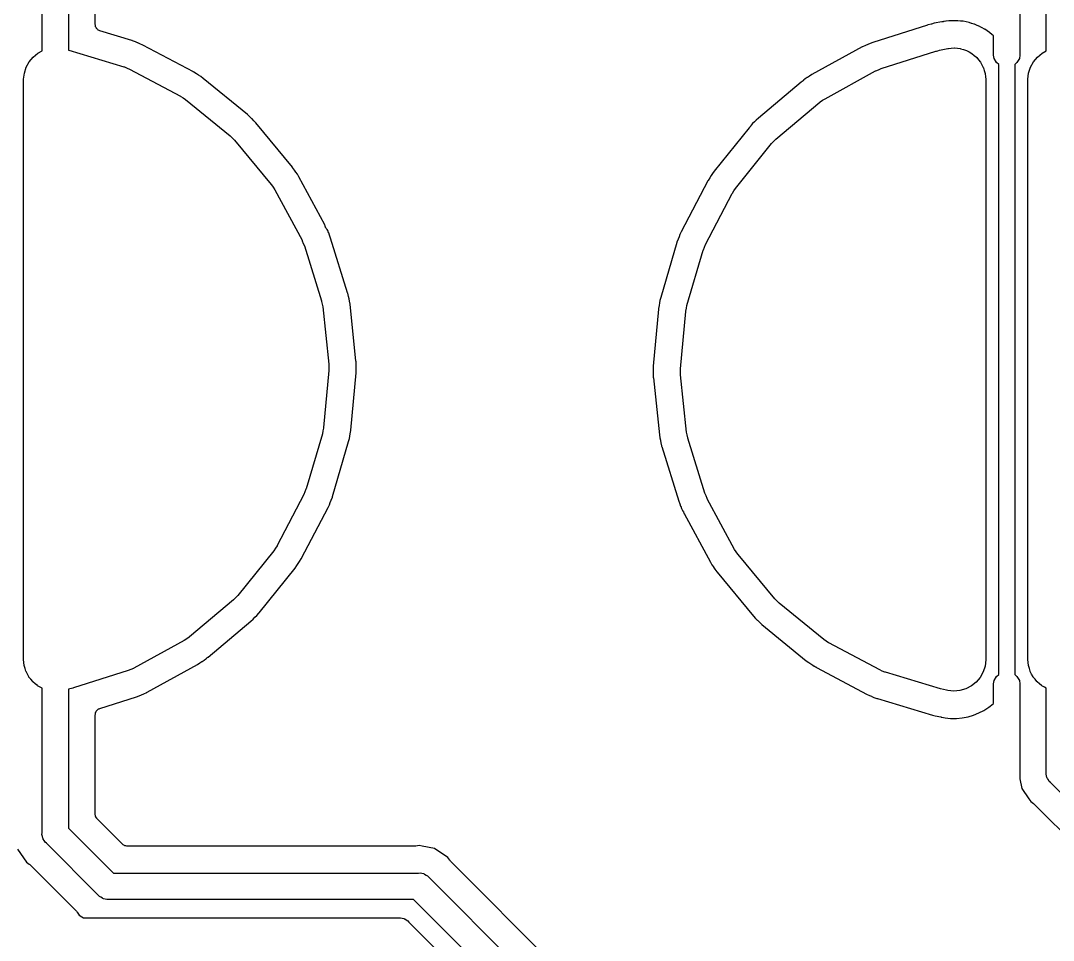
# Model space of a CAD drawing. Extents: x 40 to 174, y -137 to -40.
# Drawn here: x 101.94 to 121.53, y -98.93 to -81.48 of the extents above; entities that cross this region are included whole.
import ezdxf

# ---------------------------------------------------------------- set-up
doc = ezdxf.new("R2010")
doc.units = 0
doc.header["$MEASUREMENT"] = 0
doc.layers.add('BLACK', color=7, linetype='CONTINUOUS')

msp = doc.modelspace()

# ---------------------------------------------------------------- linework, layer by layer
at = {"layer": 'BLACK', "linetype": 'CONTINUOUS'}
for p, q in [((102.85, -79.3109), (102.85, -82.0401)), ((102.35, -82.0569), (102.35, -79.4036)), ((103.358, -81.5545), (103.358, -79.3872)), ((121.4, -82.0569), (121.4, -79.8532)), ((120.9, -80.4359), (120.9, -82.1369)), ((119.462, -81.4964), (119.452, -81.4984)), ((119.463, -81.4963), (119.462, -81.4963)), ((119.462, -81.4963), (119.462, -81.4964)), ((119.462, -81.4964), (119.462, -81.4964)), ((119.496, -81.4917), (119.463, -81.4963)), ((119.502, -81.4908), (119.496, -81.4917)), ((119.496, -81.4917), (119.496, -81.4917)), ((119.496, -81.4917), (119.496, -81.4917)), ((119.553, -81.4867), (119.502, -81.4908)), ((119.554, -81.4866), (119.553, -81.4865)), ((119.553, -81.4865), (119.553, -81.4867)), ((119.601, -81.4823), (119.554, -81.4866)), ((119.602, -81.4823), (119.601, -81.4823)), ((119.604, -81.482), (119.602, -81.4823)), ((119.605, -81.4819), (119.604, -81.482)), ((119.662, -81.4827), (119.605, -81.4819)), ((119.663, -81.4827), (119.662, -81.4826)), ((119.662, -81.4826), (119.662, -81.4827)), ((119.719, -81.4831), (119.663, -81.4827)), ((119.721, -81.4833), (119.719, -81.4831)), ((119.722, -81.4836), (119.721, -81.4833)), ((119.723, -81.4836), (119.722, -81.4836)), ((119.771, -81.4889), (119.723, -81.4836)), ((119.772, -81.489), (119.771, -81.4889)), ((119.771, -81.4889), (119.771, -81.4889)), ((119.819, -81.494), (119.772, -81.489)), ((119.82, -81.4943), (119.819, -81.494)), ((119.822, -81.4943), (119.82, -81.4943)), ((119.823, -81.4945), (119.822, -81.4943)), ((119.879, -81.5063), (119.823, -81.4945)), ((103.361, -81.5689), (103.358, -81.5545)), ((103.361, -81.5836), (103.361, -81.5689)), ((103.364, -81.5905), (103.361, -81.5836)), ((103.366, -81.598), (103.364, -81.5905)), ((103.373, -81.6106), (103.366, -81.598)), ((103.379, -81.6241), (103.373, -81.6106)), ((103.384, -81.6296), (103.379, -81.6241)), ((103.388, -81.6362), (103.384, -81.6296)), ((103.399, -81.6456), (103.388, -81.6362)), ((103.409, -81.6562), (103.399, -81.6456)), ((103.416, -81.6597), (103.409, -81.6562)), ((103.421, -81.6645), (103.416, -81.6597)), ((103.435, -81.6695), (103.421, -81.6645)), ((103.448, -81.6761), (103.435, -81.6695)), ((104.054, -81.8588), (103.448, -81.6761)), ((119.148, -81.5642), (118.111, -81.8932)), ((119.152, -81.5629), (119.148, -81.5642)), ((119.157, -81.5615), (119.152, -81.5629)), ((119.215, -81.5467), (119.157, -81.5615)), ((119.218, -81.546), (119.215, -81.5466)), ((119.215, -81.5466), (119.215, -81.5467)), ((119.219, -81.5459), (119.218, -81.5459)), ((119.218, -81.5459), (119.218, -81.546)), ((119.274, -81.5322), (119.219, -81.5459)), ((119.416, -81.5041), (119.274, -81.5322)), ((119.419, -81.5046), (119.416, -81.5041)), ((119.43, -81.5025), (119.419, -81.5046)), ((119.441, -81.5023), (119.43, -81.5025)), ((119.452, -81.4984), (119.441, -81.5023)), ((119.441, -81.5023), (119.441, -81.5023)), ((119.88, -81.5065), (119.879, -81.5063)), ((119.879, -81.5063), (119.879, -81.5063)), ((119.935, -81.5178), (119.88, -81.5065)), ((119.936, -81.5183), (119.935, -81.5178)), ((119.938, -81.5189), (119.936, -81.5183)), ((119.939, -81.5191), (119.938, -81.5189)), ((119.984, -81.5335), (119.939, -81.5191)), ((119.985, -81.5336), (119.984, -81.5335)), ((119.985, -81.5338), (119.985, -81.5336)), ((120.03, -81.5479), (119.985, -81.5338)), ((120.032, -81.5484), (120.03, -81.5479)), ((120.033, -81.5487), (120.032, -81.5484)), ((120.035, -81.5492), (120.033, -81.5487)), ((120.087, -81.5715), (120.035, -81.5492)), ((120.087, -81.5716), (120.087, -81.5715)), ((120.088, -81.5719), (120.087, -81.5716)), ((120.139, -81.5936), (120.088, -81.5719)), ((120.141, -81.5945), (120.139, -81.5936)), ((120.142, -81.5954), (120.141, -81.5945)), ((120.143, -81.5958), (120.142, -81.5954)), ((120.185, -81.6188), (120.143, -81.5958)), ((120.185, -81.619), (120.185, -81.6188)), ((120.186, -81.6193), (120.185, -81.619)), ((120.228, -81.6418), (120.186, -81.6193)), ((120.229, -81.6425), (120.228, -81.6418)), ((120.23, -81.6431), (120.229, -81.6425)), ((120.232, -81.644), (120.23, -81.6431)), ((120.278, -81.6758), (120.232, -81.644)), ((120.278, -81.676), (120.278, -81.6758)), ((120.279, -81.6763), (120.278, -81.676)), ((120.325, -81.7079), (120.279, -81.6763)), ((104.057, -81.8599), (104.054, -81.8588)), ((104.062, -81.8613), (104.057, -81.8599)), ((104.119, -81.8825), (104.062, -81.8613)), ((104.162, -81.9008), (104.119, -81.8825)), ((120.327, -81.7091), (120.325, -81.7079)), ((120.328, -81.7101), (120.327, -81.7091)), ((120.329, -81.7108), (120.328, -81.7101)), ((120.365, -81.7413), (120.329, -81.7108)), ((120.366, -81.7415), (120.365, -81.7413)), ((120.366, -81.7419), (120.366, -81.7415)), ((120.4, -81.77), (120.366, -81.7419)), ((120.4, -82.1369), (120.4, -81.77)), ((102.271, -82.0979), (102.35, -82.0569)), ((102.85, -82.0401), (102.859, -82.0418)), ((102.859, -82.0418), (103.903, -82.357)), ((104.163, -81.901), (104.162, -81.9008)), ((104.164, -81.9015), (104.163, -81.901)), ((104.207, -81.9193), (104.164, -81.9015)), ((104.258, -81.9436), (104.207, -81.9193)), ((105.219, -82.4542), (104.258, -81.9436)), ((117.907, -81.9803), (116.954, -82.5044)), ((117.911, -81.9784), (117.907, -81.9803)), ((117.915, -81.9761), (117.911, -81.9784)), ((117.97, -81.9499), (117.915, -81.9761)), ((118.013, -81.9321), (117.97, -81.9499)), ((118.014, -81.9316), (118.013, -81.9321)), ((118.015, -81.9314), (118.014, -81.9316)), ((118.058, -81.9131), (118.015, -81.9314)), ((118.111, -81.8932), (118.058, -81.9131)), ((118.266, -82.3902), (119.306, -82.0602)), ((119.306, -82.0602), (119.314, -82.0577)), ((119.314, -82.0577), (119.343, -82.052)), ((119.343, -82.052), (119.371, -82.0434)), ((119.371, -82.0434), (119.534, -82.0113)), ((119.534, -82.0113), (119.537, -82.0107)), ((119.537, -82.0107), (119.538, -82.0106)), ((119.538, -82.0106), (119.542, -82.0098)), ((119.538, -82.0106), (119.538, -82.0106)), ((119.542, -82.0098), (119.598, -82.0051)), ((119.598, -82.0051), (119.654, -82)), ((119.654, -82), (119.657, -82.0003)), ((119.657, -82.0003), (119.659, -82.0001)), ((119.659, -82.0001), (119.715, -82.0064)), ((119.715, -82.0064), (119.771, -82.0123)), ((119.771, -82.0123), (119.773, -82.0129)), ((119.773, -82.0129), (119.775, -82.0132)), ((119.775, -82.0132), (119.829, -82.0303)), ((119.829, -82.0303), (119.883, -82.0469)), ((119.883, -82.0469), (119.885, -82.048)), ((119.885, -82.048), (119.887, -82.0487)), ((119.887, -82.0487), (119.936, -82.0758)), ((119.936, -82.0758), (119.986, -82.1026)), ((121.321, -82.0979), (121.4, -82.0569)), ((102.049, -82.3636), (102.105, -82.261)), ((102.105, -82.261), (102.18, -82.1713)), ((102.18, -82.1713), (102.271, -82.0979)), ((119.986, -82.1026), (119.987, -82.1041)), ((119.987, -82.1041), (119.989, -82.1052)), ((119.989, -82.1052), (120.032, -82.1413)), ((120.032, -82.1413), (120.076, -82.1772)), ((120.076, -82.1772), (120.077, -82.179)), ((120.077, -82.179), (120.079, -82.1805)), ((120.079, -82.1805), (120.114, -82.2243)), ((120.114, -82.2243), (120.15, -82.268)), ((120.15, -82.268), (120.151, -82.27)), ((120.151, -82.27), (120.152, -82.2719)), ((120.152, -82.2719), (120.178, -82.3216)), ((120.411, -82.2019), (120.4, -82.1369)), ((120.456, -82.2782), (120.411, -82.2019)), ((120.5, -82.3156), (120.456, -82.2782)), ((120.844, -82.2782), (120.8, -82.3156)), ((120.889, -82.2019), (120.844, -82.2782)), ((120.9, -82.1369), (120.889, -82.2019)), ((121.099, -82.3636), (121.155, -82.261)), ((121.155, -82.261), (121.23, -82.1713)), ((121.23, -82.1713), (121.321, -82.0979)), ((102, -82.5916), (102.013, -82.4753)), ((102.013, -82.4753), (102.049, -82.3636)), ((103.903, -82.357), (103.911, -82.3595)), ((103.911, -82.3595), (103.961, -82.381)), ((103.961, -82.381), (104.011, -82.4017)), ((104.011, -82.4017), (104.975, -82.9138)), ((105.222, -82.456), (105.219, -82.4542)), ((105.227, -82.4583), (105.222, -82.456)), ((105.279, -82.4902), (105.227, -82.4583)), ((117.202, -82.962), (118.158, -82.4363)), ((118.158, -82.4363), (118.166, -82.4323)), ((118.166, -82.4323), (118.216, -82.4116)), ((118.216, -82.4116), (118.266, -82.3902)), ((120.178, -82.3216), (120.205, -82.3714)), ((120.205, -82.3714), (120.205, -82.3736)), ((120.205, -82.3736), (120.206, -82.3757)), ((120.206, -82.3757), (120.222, -82.4295)), ((120.222, -82.4295), (120.239, -82.4835)), ((120.5, -88.1131), (120.5, -82.3156)), ((120.8, -82.3156), (120.8, -93.8844)), ((121.05, -82.5916), (121.063, -82.4753)), ((121.063, -82.4753), (121.099, -82.3636)), ((102, -82.6), (102, -82.5916)), ((102, -93.6), (102, -82.6)), ((105.317, -82.5165), (105.279, -82.4902)), ((105.318, -82.5169), (105.317, -82.5165)), ((105.319, -82.5175), (105.318, -82.5169)), ((105.358, -82.5433), (105.319, -82.5175)), ((105.404, -82.5772), (105.358, -82.5433)), ((106.247, -83.2646), (105.404, -82.5772)), ((116.752, -82.6458), (115.938, -83.3289)), ((116.755, -82.6446), (116.752, -82.6458)), ((116.763, -82.6379), (116.755, -82.6446)), ((116.772, -82.6328), (116.763, -82.6379)), ((116.775, -82.63), (116.772, -82.6328)), ((116.783, -82.6214), (116.775, -82.63)), ((116.792, -82.6141), (116.783, -82.6214)), ((116.827, -82.5875), (116.792, -82.6134)), ((116.792, -82.6134), (116.792, -82.6141)), ((116.866, -82.5617), (116.827, -82.5875)), ((116.867, -82.5607), (116.866, -82.5611)), ((116.866, -82.5611), (116.866, -82.5617)), ((116.906, -82.5343), (116.867, -82.5607)), ((116.954, -82.5044), (116.906, -82.5343)), ((120.239, -82.4835), (120.239, -82.4858)), ((120.239, -82.4858), (120.239, -82.488)), ((120.239, -82.488), (120.245, -82.5439)), ((120.245, -82.5439), (120.25, -82.6)), ((120.25, -82.6), (120.25, -93.6)), ((121.05, -82.6), (121.05, -82.5916)), ((121.05, -93.6), (121.05, -82.6)), ((104.975, -82.9138), (104.982, -82.9178)), ((104.982, -82.9178), (105.027, -82.9485)), ((105.027, -82.9485), (105.072, -82.9786)), ((105.072, -82.9786), (105.918, -83.668)), ((116.27, -83.7295), (117.106, -83.0282)), ((117.106, -83.0281), (117.112, -83.0228)), ((117.106, -83.0282), (117.106, -83.0281)), ((117.106, -83.0281), (117.106, -83.0281)), ((117.112, -83.0228), (117.157, -82.9927)), ((117.157, -82.9927), (117.202, -82.962)), ((106.25, -83.2673), (106.247, -83.2646)), ((106.253, -83.2702), (106.25, -83.2673)), ((106.298, -83.3116), (106.253, -83.2702)), ((106.331, -83.3449), (106.298, -83.3116)), ((106.332, -83.3454), (106.331, -83.3449)), ((106.332, -83.3462), (106.332, -83.3454)), ((106.365, -83.379), (106.332, -83.3462)), ((106.404, -83.4212), (106.365, -83.379)), ((107.097, -84.2592), (106.404, -83.4212)), ((115.829, -83.4351), (115.803, -83.4632)), ((115.862, -83.4023), (115.829, -83.4351)), ((115.863, -83.401), (115.862, -83.4015)), ((115.862, -83.4015), (115.862, -83.4023)), ((115.896, -83.3676), (115.863, -83.401)), ((115.938, -83.3289), (115.896, -83.3676)), ((115.762, -83.513), (115.101, -84.335)), ((115.763, -83.5115), (115.762, -83.513)), ((115.771, -83.5065), (115.763, -83.5115)), ((115.779, -83.4967), (115.771, -83.5065)), ((115.789, -83.4881), (115.779, -83.4967)), ((115.791, -83.4846), (115.789, -83.4881)), ((115.795, -83.4766), (115.791, -83.4846)), ((115.797, -83.4741), (115.795, -83.4766)), ((115.801, -83.4694), (115.797, -83.4741)), ((115.803, -83.4632), (115.801, -83.4694)), ((105.918, -83.668), (105.924, -83.6734)), ((105.924, -83.6734), (105.962, -83.7123)), ((105.962, -83.7123), (106.001, -83.7506)), ((106.001, -83.7506), (106.696, -84.5911)), ((115.504, -84.6635), (116.188, -83.8132)), ((116.188, -83.8132), (116.193, -83.8067)), ((116.188, -83.8132), (116.188, -83.8132)), ((116.188, -83.8132), (116.188, -83.8132)), ((116.193, -83.8067), (116.232, -83.7683)), ((116.232, -83.7683), (116.27, -83.7295)), ((107.1, -84.2622), (107.097, -84.2592)), ((107.103, -84.266), (107.1, -84.2622)), ((107.139, -84.3154), (107.103, -84.266)), ((107.165, -84.3544), (107.139, -84.3154)), ((107.165, -84.355), (107.165, -84.3544)), ((107.166, -84.3558), (107.165, -84.355)), ((107.192, -84.3946), (107.166, -84.3558)), ((107.221, -84.4434), (107.192, -84.3946)), ((115.041, -84.4217), (115.015, -84.4604)), ((115.042, -84.4203), (115.041, -84.4209)), ((115.041, -84.4209), (115.041, -84.4217)), ((115.067, -84.3812), (115.042, -84.4203)), ((115.101, -84.335), (115.067, -84.3812)), ((106.696, -84.5911), (106.702, -84.5976)), ((106.702, -84.5976), (106.732, -84.6432)), ((107.714, -85.3546), (107.221, -84.4434)), ((114.979, -84.5204), (114.475, -85.4846)), ((114.981, -84.5169), (114.979, -84.5204)), ((114.979, -84.5204), (114.979, -84.5204)), ((114.983, -84.5128), (114.981, -84.5169)), ((115.015, -84.4604), (114.983, -84.5128)), ((106.732, -84.6432), (106.762, -84.6882)), ((106.762, -84.6882), (107.281, -85.6479)), ((114.935, -85.7284), (115.44, -84.7615)), ((115.44, -84.7615), (115.444, -84.7541)), ((115.444, -84.7541), (115.475, -84.709)), ((115.475, -84.709), (115.504, -84.6635)), ((107.714, -85.3579), (107.714, -85.3546)), ((107.718, -85.3715), (107.714, -85.3579)), ((107.72, -85.3855), (107.718, -85.3715)), ((107.721, -85.3885), (107.72, -85.3855)), ((107.721, -85.3887), (107.721, -85.3885)), ((107.724, -85.393), (107.721, -85.3887)), ((107.726, -85.4004), (107.724, -85.393)), ((107.728, -85.4043), (107.726, -85.4004)), ((107.736, -85.4155), (107.728, -85.4043)), ((107.742, -85.4276), (107.736, -85.4155)), ((107.748, -85.4333), (107.742, -85.4276)), ((107.753, -85.4402), (107.748, -85.4333)), ((107.76, -85.4448), (107.753, -85.4402)), ((107.769, -85.4634), (107.76, -85.4448)), ((107.786, -85.5065), (107.769, -85.4634)), ((107.787, -85.5073), (107.786, -85.5065)), ((107.787, -85.5082), (107.787, -85.5073)), ((107.805, -85.5512), (107.787, -85.5082)), ((107.824, -85.6048), (107.805, -85.5512)), ((108.146, -86.6437), (107.824, -85.6048)), ((114.433, -85.5813), (114.415, -85.6242)), ((114.434, -85.5797), (114.433, -85.5805)), ((114.433, -85.5805), (114.433, -85.5813)), ((114.451, -85.5363), (114.434, -85.5797)), ((114.475, -85.4846), (114.451, -85.5363)), ((107.281, -85.6479), (107.281, -85.6479)), ((107.281, -85.6479), (107.281, -85.6479)), ((107.281, -85.6479), (107.285, -85.6553)), ((107.285, -85.6553), (107.305, -85.7057)), ((107.305, -85.7057), (107.326, -85.7558)), ((107.326, -85.7558), (107.649, -86.798)), ((114.392, -85.6902), (114.085, -86.7337)), ((114.393, -85.6862), (114.392, -85.6902)), ((114.394, -85.6818), (114.393, -85.6862)), ((114.415, -85.6242), (114.394, -85.6818)), ((114.894, -85.8289), (114.915, -85.7788)), ((114.915, -85.7788), (114.935, -85.7284)), ((114.583, -86.8836), (114.891, -85.837)), ((114.891, -85.837), (114.894, -85.8289)), ((108.147, -86.6478), (108.146, -86.6437)), ((108.149, -86.6524), (108.147, -86.6478)), ((108.163, -86.7117), (108.149, -86.6524)), ((108.172, -86.7574), (108.163, -86.7117)), ((108.172, -86.7583), (108.172, -86.7574)), ((108.172, -86.7592), (108.172, -86.7583)), ((108.182, -86.805), (108.172, -86.7592)), ((114.085, -86.7337), (114.071, -86.7892)), ((107.649, -86.798), (107.651, -86.806)), ((107.651, -86.806), (107.662, -86.8594)), ((107.662, -86.8594), (107.673, -86.9127)), ((107.673, -86.9127), (107.787, -87.9977)), ((108.191, -86.8614), (108.182, -86.805)), ((108.304, -87.9431), (108.191, -86.8614)), ((114.043, -86.9518), (113.944, -88.0349)), ((114.044, -86.9429), (114.043, -86.9477)), ((114.043, -86.9477), (114.043, -86.9518)), ((114.053, -86.8824), (114.044, -86.9429)), ((114.062, -86.8368), (114.053, -86.8824)), ((114.063, -86.8351), (114.062, -86.8359)), ((114.062, -86.8359), (114.062, -86.8368)), ((114.071, -86.7892), (114.063, -86.8351)), ((114.562, -86.9903), (114.573, -86.937)), ((114.573, -86.937), (114.583, -86.8836)), ((114.462, -88.0852), (114.561, -86.9986)), ((114.561, -86.9986), (114.562, -86.9903)), ((108.305, -87.9471), (108.304, -87.9431)), ((108.305, -87.9519), (108.305, -87.9471)), ((108.308, -88.013), (108.305, -87.9519)), ((107.788, -88.1148), (107.689, -89.2014)), ((107.787, -87.9977), (107.788, -88.0061)), ((107.788, -88.0061), (107.787, -88.0605)), ((107.787, -88.0605), (107.788, -88.1148)), ((108.306, -88.1651), (108.308, -88.1081)), ((108.308, -88.0596), (108.308, -88.013)), ((108.308, -88.0604), (108.308, -88.0596)), ((108.308, -88.0613), (108.308, -88.0604)), ((108.308, -88.1081), (108.308, -88.0613)), ((113.944, -88.0349), (113.942, -88.0919)), ((113.942, -88.0919), (113.942, -88.1386)), ((113.942, -88.1386), (113.942, -88.1395)), ((113.942, -88.1395), (113.942, -88.1404)), ((113.942, -88.1404), (113.942, -88.187)), ((114.463, -88.1395), (114.462, -88.0852)), ((114.462, -88.1939), (114.463, -88.1395)), ((120.5, -93.8845), (120.5, -88.1131)), ((120.5, -88.1131), (120.5, -88.1131)), ((108.207, -89.2481), (108.306, -88.1651)), ((113.942, -88.187), (113.945, -88.2481)), ((113.945, -88.2481), (113.945, -88.2529)), ((113.945, -88.2529), (113.946, -88.2569)), ((113.946, -88.2569), (114.059, -89.3386)), ((114.463, -88.2023), (114.462, -88.1939)), ((114.577, -89.2873), (114.463, -88.2023)), ((107.667, -89.3164), (107.359, -90.363)), ((107.677, -89.263), (107.667, -89.3164)), ((107.688, -89.2097), (107.677, -89.263)), ((107.689, -89.2014), (107.688, -89.2097)), ((108.188, -89.3632), (108.197, -89.3176)), ((108.197, -89.3176), (108.206, -89.2571)), ((108.206, -89.2571), (108.207, -89.2523)), ((108.207, -89.2523), (108.207, -89.2481)), ((114.588, -89.3406), (114.577, -89.2873)), ((107.858, -90.5098), (108.165, -89.4663)), ((108.165, -89.4663), (108.179, -89.4108)), ((108.179, -89.4108), (108.187, -89.3649)), ((108.187, -89.3649), (108.188, -89.3641)), ((108.188, -89.3641), (108.188, -89.3632)), ((114.059, -89.3386), (114.068, -89.395)), ((114.068, -89.395), (114.078, -89.4409)), ((114.078, -89.4409), (114.078, -89.4418)), ((114.078, -89.4418), (114.078, -89.4426)), ((114.078, -89.4426), (114.087, -89.4883)), ((114.087, -89.4883), (114.101, -89.5476)), ((114.599, -89.394), (114.588, -89.3406)), ((114.601, -89.402), (114.599, -89.394)), ((114.924, -90.4442), (114.601, -89.402)), ((114.101, -89.5476), (114.103, -89.552)), ((114.103, -89.552), (114.104, -89.5563)), ((114.104, -89.5563), (114.426, -90.5952)), ((107.315, -90.4716), (106.81, -91.4385)), ((107.335, -90.4212), (107.315, -90.4716)), ((107.356, -90.3711), (107.335, -90.4212)), ((107.359, -90.363), (107.356, -90.3711)), ((114.945, -90.4943), (114.924, -90.4442)), ((114.965, -90.5447), (114.945, -90.4943)), ((107.775, -90.7154), (107.799, -90.6637)), ((107.799, -90.6637), (107.816, -90.6203)), ((107.816, -90.6203), (107.817, -90.6196)), ((107.817, -90.6187), (107.835, -90.5758)), ((107.817, -90.6196), (107.817, -90.6187)), ((107.835, -90.5758), (107.856, -90.5182)), ((107.856, -90.5182), (107.857, -90.5136)), ((107.857, -90.5136), (107.858, -90.5098)), ((114.426, -90.5952), (114.445, -90.6488)), ((114.445, -90.6488), (114.463, -90.6919)), ((114.463, -90.6919), (114.463, -90.6927)), ((114.463, -90.6927), (114.464, -90.6935)), ((114.464, -90.6935), (114.481, -90.7366)), ((114.969, -90.5521), (114.965, -90.5447)), ((115.488, -91.5118), (114.969, -90.5521)), ((114.969, -90.5521), (114.969, -90.5521)), ((114.969, -90.5521), (114.969, -90.5521)), ((107.271, -91.6793), (107.775, -90.7154)), ((114.481, -90.7366), (114.497, -90.771)), ((114.497, -90.771), (114.502, -90.7754)), ((114.502, -90.7754), (114.507, -90.784)), ((114.507, -90.784), (114.513, -90.7914)), ((114.513, -90.7914), (114.515, -90.7953)), ((114.515, -90.7953), (114.519, -90.8067)), ((114.519, -90.8067), (114.525, -90.8174)), ((114.525, -90.8174), (114.526, -90.8274)), ((114.526, -90.8274), (114.527, -90.8281)), ((114.527, -90.8281), (115.029, -91.7566)), ((106.806, -91.4459), (106.775, -91.491)), ((106.81, -91.4385), (106.806, -91.4459)), ((106.746, -91.5365), (106.062, -92.3868)), ((106.775, -91.491), (106.746, -91.5365)), ((107.267, -91.6873), (107.269, -91.6831)), ((107.269, -91.6831), (107.271, -91.6793)), ((115.518, -91.5568), (115.488, -91.5118)), ((115.548, -91.6024), (115.518, -91.5568)), ((115.554, -91.6089), (115.548, -91.6024)), ((116.249, -92.4494), (115.554, -91.6089)), ((106.468, -92.7127), (107.149, -91.865)), ((107.149, -91.865), (107.183, -91.8188)), ((107.183, -91.8188), (107.208, -91.7797)), ((107.208, -91.7797), (107.209, -91.7791)), ((107.209, -91.7783), (107.235, -91.7396)), ((107.209, -91.7791), (107.209, -91.7783)), ((107.235, -91.7396), (107.267, -91.6873)), ((115.029, -91.7566), (115.058, -91.8054)), ((115.058, -91.8054), (115.084, -91.8441)), ((115.084, -91.8441), (115.085, -91.845)), ((115.085, -91.845), (115.085, -91.8456)), ((115.085, -91.8456), (115.111, -91.8846)), ((115.111, -91.8846), (115.147, -91.934)), ((115.147, -91.934), (115.15, -91.9375)), ((115.15, -91.9375), (115.153, -91.941)), ((115.153, -91.941), (115.846, -92.7788)), ((106.018, -92.4316), (105.98, -92.4705)), ((106.057, -92.3933), (106.018, -92.4316)), ((106.062, -92.3868), (106.057, -92.3933)), ((116.288, -92.4877), (116.249, -92.4494)), ((105.98, -92.4705), (105.144, -93.1718)), ((116.326, -92.5266), (116.288, -92.4877)), ((116.332, -92.532), (116.326, -92.5266)), ((117.178, -93.2214), (116.332, -92.532)), ((106.312, -92.8711), (106.354, -92.8324)), ((106.354, -92.8324), (106.387, -92.799)), ((106.387, -92.799), (106.388, -92.7985)), ((106.388, -92.7977), (106.421, -92.7649)), ((106.388, -92.7985), (106.388, -92.7977)), ((106.421, -92.7649), (106.462, -92.7196)), ((106.462, -92.7196), (106.465, -92.716)), ((106.465, -92.716), (106.468, -92.7127)), ((115.846, -92.7788), (115.885, -92.821)), ((115.885, -92.821), (115.918, -92.8538)), ((115.918, -92.8538), (115.918, -92.8546)), ((115.918, -92.8546), (115.919, -92.8551)), ((115.919, -92.8551), (115.952, -92.8884)), ((105.498, -93.5542), (106.312, -92.8711)), ((115.952, -92.8884), (115.997, -92.9298)), ((115.997, -92.9298), (116, -92.9328)), ((116, -92.9328), (116.003, -92.9355)), ((116.003, -92.9355), (116.846, -93.6228)), ((105.048, -93.238), (104.092, -93.7637)), ((105.093, -93.2073), (105.048, -93.238)), ((105.138, -93.1772), (105.093, -93.2073)), ((105.144, -93.1719), (105.138, -93.1772)), ((105.144, -93.1718), (105.144, -93.1719)), ((105.144, -93.1719), (105.144, -93.1719)), ((117.223, -93.2515), (117.178, -93.2214)), ((117.268, -93.2822), (117.223, -93.2515)), ((117.275, -93.2862), (117.268, -93.2822)), ((118.239, -93.7983), (117.275, -93.2862)), ((117.275, -93.2862), (117.275, -93.2862)), ((117.275, -93.2862), (117.275, -93.2862)), ((102.005, -93.656), (102, -93.6)), ((105.344, -93.6657), (105.383, -93.6393)), ((105.383, -93.6393), (105.384, -93.6389)), ((105.384, -93.6383), (105.423, -93.6125)), ((105.384, -93.6389), (105.384, -93.6383)), ((105.423, -93.6125), (105.458, -93.5866)), ((105.458, -93.5859), (105.467, -93.5786)), ((105.458, -93.5866), (105.458, -93.5859)), ((105.467, -93.5786), (105.475, -93.57)), ((105.475, -93.57), (105.478, -93.5672)), ((105.478, -93.5672), (105.487, -93.5621)), ((105.487, -93.5621), (105.495, -93.5554)), ((105.495, -93.5554), (105.498, -93.5542)), ((116.846, -93.6228), (116.892, -93.6567)), ((120.25, -93.6084), (120.237, -93.7247)), ((120.25, -93.6), (120.25, -93.6084)), ((121.055, -93.656), (121.05, -93.6)), ((102.011, -93.712), (102.005, -93.656)), ((102.011, -93.7142), (102.011, -93.712)), ((102.011, -93.7165), (102.011, -93.7142)), ((102.028, -93.7704), (102.011, -93.7165)), ((102.044, -93.8243), (102.028, -93.7704)), ((102.045, -93.8264), (102.044, -93.8243)), ((102.045, -93.8286), (102.045, -93.8264)), ((102.072, -93.8783), (102.045, -93.8286)), ((103.984, -93.8098), (102.944, -94.1398)), ((104.034, -93.7884), (103.984, -93.8098)), ((104.084, -93.7677), (104.034, -93.7884)), ((104.092, -93.7637), (104.084, -93.7677)), ((104.343, -94.2196), (105.296, -93.6955)), ((105.296, -93.6955), (105.344, -93.6657)), ((116.892, -93.6567), (116.931, -93.6825)), ((116.931, -93.6825), (116.932, -93.6831)), ((116.932, -93.6831), (116.933, -93.6835)), ((116.933, -93.6835), (116.971, -93.7098)), ((116.971, -93.7098), (116.998, -93.7265)), ((116.998, -93.7265), (117, -93.728)), ((117, -93.728), (117.002, -93.7289)), ((117.002, -93.7289), (117.009, -93.7331)), ((117.009, -93.7331), (117.012, -93.7345)), ((117.012, -93.7345), (117.012, -93.7345)), ((117.012, -93.7345), (117.017, -93.7371)), ((117.017, -93.7371), (117.025, -93.7395)), ((117.025, -93.7395), (117.029, -93.7414)), ((117.029, -93.7414), (117.039, -93.7491)), ((117.039, -93.7491), (117.051, -93.7552)), ((117.051, -93.7552), (117.053, -93.7574)), ((117.053, -93.7574), (117.992, -94.2564)), ((118.289, -93.819), (118.239, -93.7983)), ((118.339, -93.8405), (118.289, -93.819)), ((120.201, -93.8364), (120.145, -93.939)), ((120.237, -93.7247), (120.201, -93.8364)), ((121.061, -93.712), (121.055, -93.656)), ((121.061, -93.7142), (121.061, -93.712)), ((121.061, -93.7165), (121.061, -93.7142)), ((121.078, -93.7704), (121.061, -93.7165)), ((121.094, -93.8243), (121.078, -93.7704)), ((121.095, -93.8264), (121.094, -93.8243)), ((121.095, -93.8286), (121.095, -93.8264)), ((121.122, -93.8783), (121.095, -93.8286)), ((102.098, -93.9281), (102.072, -93.8783)), ((102.099, -93.93), (102.098, -93.9281)), ((102.1, -93.932), (102.099, -93.93)), ((102.136, -93.9756), (102.1, -93.932)), ((102.171, -94.0195), (102.136, -93.9756)), ((102.173, -94.021), (102.171, -94.0195)), ((102.174, -94.0228), (102.173, -94.021)), ((102.218, -94.0586), (102.174, -94.0228)), ((118.347, -93.843), (118.339, -93.8405)), ((119.391, -94.1582), (118.347, -93.843)), ((120.07, -94.0287), (119.979, -94.1021)), ((120.145, -93.939), (120.07, -94.0287)), ((120.4, -94.0631), (120.411, -93.9981)), ((120.411, -93.9981), (120.456, -93.9218)), ((120.456, -93.9218), (120.5, -93.8845)), ((120.8, -93.8844), (120.844, -93.9218)), ((120.844, -93.9218), (120.889, -93.9981)), ((120.889, -93.9981), (120.9, -94.0631)), ((121.148, -93.9281), (121.122, -93.8783)), ((121.149, -93.93), (121.148, -93.9281)), ((121.15, -93.932), (121.149, -93.93)), ((121.186, -93.9756), (121.15, -93.932)), ((121.221, -94.0195), (121.186, -93.9756)), ((121.223, -94.021), (121.221, -94.0195)), ((121.224, -94.0228), (121.223, -94.021)), ((121.268, -94.0586), (121.224, -94.0228)), ((102.261, -94.0948), (102.218, -94.0586)), ((102.263, -94.0959), (102.261, -94.0948)), ((102.264, -94.0974), (102.263, -94.0959)), ((102.314, -94.1242), (102.264, -94.0974)), ((102.35, -94.144), (102.314, -94.1242)), ((102.35, -96.8891), (102.35, -94.144)), ((102.879, -94.1566), (102.85, -94.1623)), ((102.85, -94.1623), (102.85, -96.7964)), ((102.907, -94.148), (102.879, -94.1566)), ((102.936, -94.1423), (102.907, -94.148)), ((102.944, -94.1398), (102.936, -94.1423)), ((104.28, -94.2501), (104.335, -94.2239)), ((104.335, -94.2239), (104.339, -94.2216)), ((104.339, -94.2216), (104.343, -94.2196)), ((119.506, -94.1809), (119.391, -94.1582)), ((119.507, -94.1809), (119.506, -94.1809)), ((119.529, -94.1877), (119.507, -94.1809)), ((119.646, -94.2), (119.529, -94.1877)), ((119.762, -94.1894), (119.646, -94.2)), ((119.875, -94.1563), (119.762, -94.1894)), ((119.979, -94.1021), (119.875, -94.1563)), ((120.4, -94.4294), (120.4, -94.0631)), ((120.9, -94.0631), (120.9, -95.8649)), ((121.311, -94.0948), (121.268, -94.0586)), ((121.313, -94.0959), (121.311, -94.0948)), ((121.314, -94.0974), (121.313, -94.0959)), ((121.364, -94.1242), (121.314, -94.0974)), ((121.4, -94.144), (121.364, -94.1242)), ((121.4, -95.7391), (121.4, -94.144)), ((103.447, -94.5264), (104.139, -94.3068)), ((104.139, -94.3068), (104.192, -94.2869)), ((104.192, -94.2869), (104.235, -94.2686)), ((104.235, -94.2686), (104.236, -94.2683)), ((104.236, -94.2683), (104.237, -94.2679)), ((104.237, -94.2679), (104.28, -94.2501)), ((117.992, -94.2564), (118.043, -94.2807)), ((118.043, -94.2807), (118.086, -94.2985)), ((118.086, -94.2985), (118.087, -94.299)), ((118.087, -94.299), (118.088, -94.2992)), ((118.088, -94.2992), (118.131, -94.3175)), ((118.131, -94.3175), (118.188, -94.3387)), ((118.188, -94.3387), (118.193, -94.3401)), ((118.193, -94.3401), (118.196, -94.3412)), ((118.196, -94.3412), (119.238, -94.6556)), ((103.36, -94.6339), (103.361, -94.6202)), ((103.361, -94.6202), (103.364, -94.6124)), ((103.364, -94.6124), (103.366, -94.604)), ((103.366, -94.604), (103.373, -94.5921)), ((103.373, -94.5921), (103.378, -94.5794)), ((103.378, -94.5794), (103.383, -94.5732)), ((103.383, -94.5732), (103.388, -94.5658)), ((103.388, -94.5658), (103.398, -94.557)), ((103.398, -94.557), (103.408, -94.5468)), ((103.408, -94.5468), (103.415, -94.5429)), ((103.415, -94.5429), (103.421, -94.5375)), ((103.421, -94.5375), (103.434, -94.5328)), ((103.434, -94.5328), (103.447, -94.5264)), ((120.016, -94.6573), (120.121, -94.6146)), ((120.121, -94.6146), (120.214, -94.5662)), ((120.214, -94.5662), (120.309, -94.5038)), ((120.309, -94.5038), (120.391, -94.4382)), ((120.391, -94.4382), (120.4, -94.4294)), ((103.358, -94.6475), (103.36, -94.6339)), ((103.358, -96.5334), (103.358, -94.6475)), ((119.238, -94.6556), (119.293, -94.6693)), ((119.293, -94.6693), (119.399, -94.6903)), ((119.399, -94.6903), (119.403, -94.6907)), ((119.403, -94.6907), (119.409, -94.6925)), ((119.409, -94.6925), (119.416, -94.6927)), ((119.416, -94.6927), (119.481, -94.706)), ((119.481, -94.706), (119.585, -94.7169)), ((119.585, -94.7169), (119.699, -94.7177)), ((119.699, -94.7177), (119.803, -94.7082)), ((119.803, -94.7082), (119.915, -94.6869)), ((119.915, -94.6869), (120.016, -94.6573)), ((121.397, -95.7721), (121.4, -95.7391)), ((121.406, -95.8042), (121.397, -95.7721)), ((120.9, -95.8649), (120.936, -96.0458)), ((121.411, -95.8368), (121.406, -95.8042)), ((121.417, -95.8465), (121.411, -95.8368)), ((121.42, -95.8573), (121.417, -95.8465)), ((121.439, -95.8845), (121.42, -95.8573)), ((121.456, -95.9132), (121.439, -95.8845)), ((121.481, -95.9345), (121.456, -95.9132)), ((123.216, -97.6691), (121.481, -95.9345)), ((120.936, -96.0458), (121.068, -96.2436)), ((121.068, -96.2436), (121.068, -96.2436)), ((121.068, -96.2436), (121.104, -96.2965)), ((121.104, -96.2965), (121.156, -96.3318)), ((121.156, -96.3318), (121.165, -96.3405)), ((121.165, -96.3405), (121.176, -96.3476)), ((121.176, -96.3476), (122.802, -97.9744)), ((103.359, -96.5389), (103.358, -96.5334)), ((103.358, -96.5445), (103.359, -96.5389)), ((103.363, -96.5605), (103.358, -96.5445)), ((103.366, -96.5769), (103.363, -96.5605)), ((103.368, -96.5817), (103.366, -96.5769)), ((103.37, -96.5871), (103.368, -96.5817)), ((103.379, -96.6007), (103.37, -96.5871)), ((103.388, -96.6151), (103.379, -96.6007)), ((103.392, -96.6186), (103.388, -96.6151)), ((103.395, -96.6232), (103.392, -96.6186)), ((103.877, -97.1048), (103.395, -96.6232)), ((102.347, -96.9221), (102.35, -96.8891)), ((102.356, -96.9542), (102.347, -96.9221)), ((102.361, -96.9868), (102.356, -96.9542)), ((102.85, -96.7964), (103.704, -97.65)), ((102.367, -96.9965), (102.361, -96.9868)), ((102.37, -97.0073), (102.367, -96.9965)), ((102.389, -97.0345), (102.37, -97.0073)), ((102.406, -97.0632), (102.389, -97.0345)), ((102.431, -97.0845), (102.406, -97.0632)), ((103.416, -98.0691), (102.431, -97.0845)), ((103.881, -97.108), (103.877, -97.1048)), ((103.885, -97.1123), (103.881, -97.108)), ((103.899, -97.1206), (103.885, -97.1123)), ((103.913, -97.1301), (103.899, -97.1206)), ((103.918, -97.1315), (103.913, -97.1301)), ((103.923, -97.1343), (103.918, -97.1315)), ((103.939, -97.1372), (103.923, -97.1343)), ((103.956, -97.1415), (103.939, -97.1372)), ((103.961, -97.141), (103.956, -97.1415)), ((103.967, -97.142), (103.961, -97.141)), ((109.413, -97.142), (103.967, -97.142)), ((109.425, -97.1398), (109.413, -97.142)), ((109.438, -97.1396), (109.425, -97.1398)), ((109.5, -97.1272), (109.438, -97.1396)), ((109.562, -97.1396), (109.5, -97.1272)), ((109.796, -97.186), (109.562, -97.1396)), ((109.562, -97.1396), (109.562, -97.1396)), ((101.886, -97.1958), (102.054, -97.4465)), ((110.046, -97.3535), (109.796, -97.186)), ((110.082, -97.4064), (110.046, -97.3535)), ((102.054, -97.4465), (102.106, -97.4818)), ((102.106, -97.4818), (102.115, -97.4905)), ((102.115, -97.4905), (102.126, -97.4976)), ((102.126, -97.4976), (103.002, -98.3744)), ((110.09, -97.4154), (110.082, -97.4064)), ((110.098, -97.4256), (110.09, -97.4154)), ((112.124, -99.4524), (110.098, -97.4256)), ((103.704, -97.65), (109.489, -97.65)), ((109.489, -97.65), (109.522, -97.6471)), ((109.522, -97.6471), (109.554, -97.6557)), ((109.554, -97.6557), (109.587, -97.6615)), ((109.587, -97.6615), (109.596, -97.667)), ((109.596, -97.667), (109.607, -97.6699)), ((109.607, -97.6699), (109.634, -97.6889)), ((109.634, -97.6889), (109.663, -97.7055)), ((109.663, -97.7055), (109.684, -97.7309)), ((109.684, -97.7309), (111.819, -99.8655)), ((103.437, -98.0945), (103.416, -98.0691)), ((103.466, -98.111), (103.437, -98.0945)), ((103.493, -98.1301), (103.466, -98.111)), ((103.504, -98.133), (103.493, -98.1301)), ((103.513, -98.1385), (103.504, -98.133)), ((103.546, -98.1443), (103.513, -98.1385)), ((103.578, -98.1529), (103.546, -98.1443)), ((103.611, -98.15), (103.578, -98.1529)), ((109.396, -98.15), (103.611, -98.15)), ((111.4, -100.154), (109.396, -98.15)), ((103.002, -98.3744), (103.01, -98.3846)), ((103.01, -98.3846), (103.018, -98.3936)), ((103.018, -98.3936), (103.054, -98.4465)), ((103.054, -98.4465), (103.106, -98.4818)), ((103.106, -98.4818), (103.134, -98.5)), ((103.134, -98.5), (109.114, -98.5)), ((109.114, -98.5), (109.147, -98.4971)), ((109.147, -98.4971), (109.179, -98.5057)), ((109.179, -98.5057), (109.212, -98.5115)), ((109.212, -98.5115), (109.221, -98.517)), ((109.221, -98.517), (109.232, -98.5199)), ((109.232, -98.5199), (109.259, -98.5389)), ((109.259, -98.5389), (109.288, -98.5555)), ((109.288, -98.5555), (109.309, -98.5809)), ((109.309, -98.5809), (110.744, -100.016))]:
    msp.add_line(p, q, dxfattribs=at)

doc.saveas('drawing.dxf')
